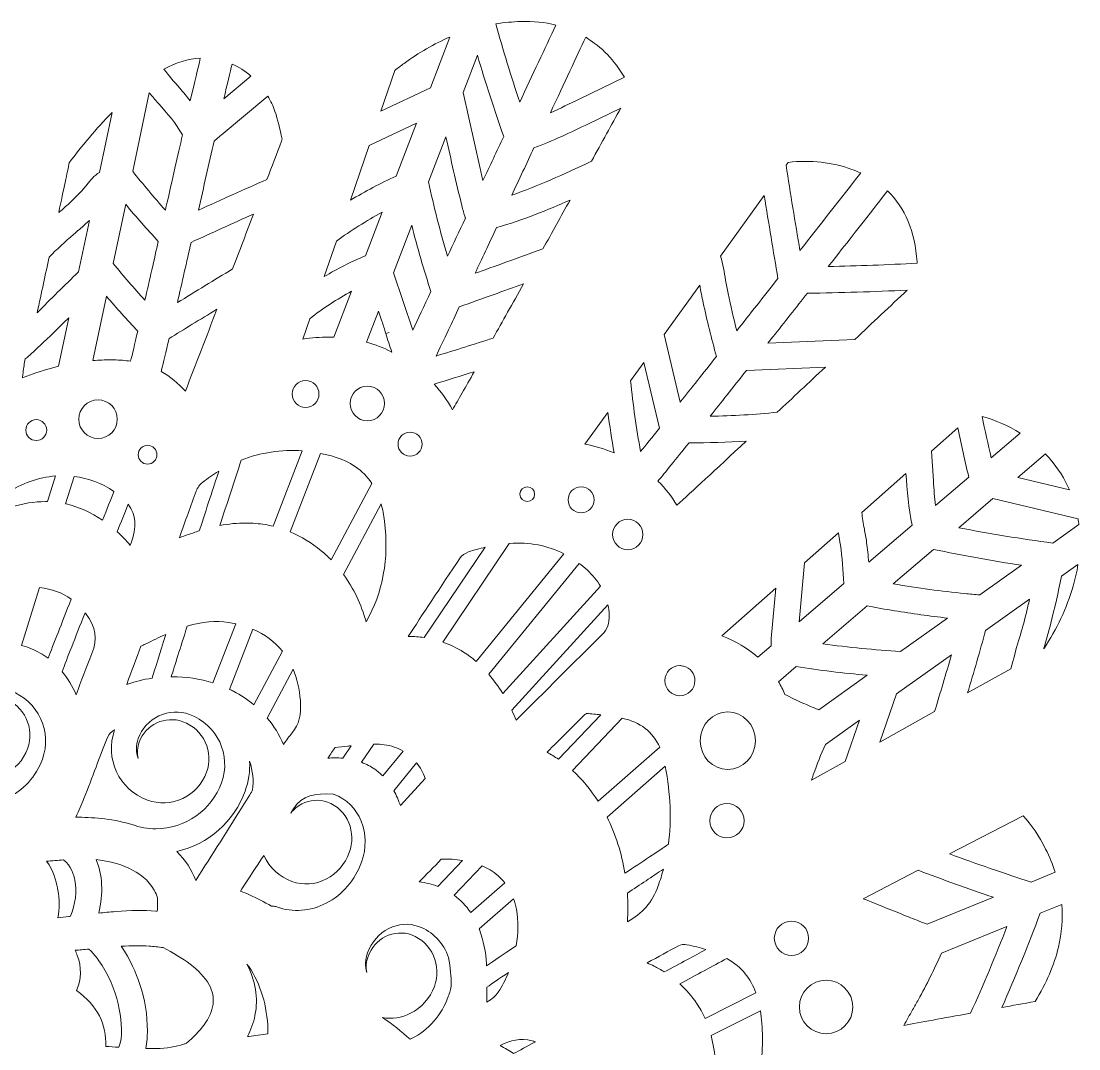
# Model space of a CAD drawing. Header units: millimetres. Extents: x -1647 to 2455, y -685 to 37.
# Drawn here: x 778.2 to 1073.7, y -299.8 to -12.7 of the extents above; entities that cross this region are included whole.
import ezdxf

# ---------------------------------------------------------------- set-up
doc = ezdxf.new("R2010")
doc.units = ezdxf.units.MM
doc.header["$MEASUREMENT"] = 0
doc.layers.add('Layer 6', color=7, linetype='Continuous')

msp = doc.modelspace()

# ---------------------------------------------------------------- linework, layer by layer
at = {"layer": 'Layer 6', "lineweight": 0}
for points, knots in [([(917.83, -12.82), (921.23, -12.72), (924.51, -13.06), (927.6, -13.82), (924.55, -20.33), (921.11, -27.69), (917.51, -35.37), (915.07, -28.14), (912.83, -20.79), (910.82, -13.47), (913.15, -13.11), (915.5, -12.89), (917.83, -12.82)], [0, 0, 0, 0, 1, 1, 1, 2, 2, 2, 3, 3, 3, 4, 4, 4, 4]), ([(882.59, -26.48), (883.44, -25.82), (884.3, -25.17), (885.16, -24.54), (889.27, -21.51), (893.58, -19.04), (898, -17.16), (898, -17.16), (892.53, -31.31), (892.53, -31.31), (892.52, -31.31), (892.52, -31.31), (892.52, -31.31), (892.52, -31.31), (878.71, -37.82), (878.71, -37.82), (878.71, -37.82), (882.59, -26.48), (882.59, -26.48)], [0, 0, 0, 0, 1, 1, 1, 2, 2, 2, 3, 3, 3, 4, 4, 4, 5, 5, 5, 6, 6, 6, 6]), ([(946.74, -28.4), (946.74, -28.4), (934.15, -34.49), (934.15, -34.49), (931.51, -35.77), (928.8, -37.08), (926.07, -38.3), (929.94, -30.06), (933.39, -22.68), (935.94, -17.23), (940.35, -19.86), (944.05, -23.7), (946.74, -28.4)], [0, 0, 0, 0, 1, 1, 1, 2, 2, 2, 3, 3, 3, 4, 4, 4, 4]), ([(828.24, -23.07), (827.57, -25.84), (826.66, -29.7), (825.44, -34.98), (824.47, -33.78), (823.46, -32.61), (822.48, -31.48), (820.99, -29.74), (819.45, -27.96), (818.07, -26.11), (821.44, -24.26), (824.79, -23.26), (828.24, -23.07)], [0, 0, 0, 0, 1, 1, 1, 2, 2, 2, 3, 3, 3, 4, 4, 4, 4]), ([(905.68, -22.26), (907.91, -29.9), (910.38, -37.51), (913.03, -44.92), (911.1, -49.03), (909.16, -53.18), (907.23, -57.28), (906.98, -56.14), (906.72, -55.01), (906.46, -53.87), (906.46, -53.87), (901.66, -32.64), (901.66, -32.64), (901.66, -32.64), (905.68, -22.26), (905.68, -22.26)], [0, 0, 0, 0, 1, 1, 1, 2, 2, 2, 3, 3, 3, 4, 4, 4, 5, 5, 5, 5]), ([(837.1, -24.7), (838.98, -25.53), (840.78, -26.67), (842.39, -28.05), (842.39, -28.05), (834.82, -34.39), (834.82, -34.39), (835.77, -30.26), (836.53, -27.07), (837.1, -24.7)], [0, 0, 0, 0, 1, 1, 1, 2, 2, 2, 3, 3, 3, 3]), ([(813.97, -32.7), (814.82, -33.73), (815.69, -34.72), (816.54, -35.69), (818.97, -38.46), (821.48, -41.33), (823.26, -44.49), (821.96, -50.19), (820.43, -56.91), (818.65, -64.79), (818.65, -64.79), (818.48, -65.52), (818.48, -65.52), (815.35, -62.01), (812.28, -58.36), (809.34, -54.67), (809.34, -54.67), (813.97, -32.7), (813.97, -32.7)], [0, 0, 0, 0, 1, 1, 1, 2, 2, 2, 3, 3, 3, 4, 4, 4, 5, 5, 5, 6, 6, 6, 6]), ([(832.09, -46.25), (832.54, -45.84), (833.03, -45.44), (833.51, -45.04), (833.51, -45.04), (833.59, -44.98), (833.59, -44.98), (833.75, -44.84), (833.91, -44.71), (834.07, -44.58), (834.07, -44.58), (847.12, -33.67), (847.12, -33.67), (847.93, -35.02), (848.59, -36.44), (849.1, -37.92), (849.91, -40.27), (850.46, -42.73), (851.08, -45.7), (851.08, -45.77), (851.05, -45.97), (850.94, -46.26), (849.58, -49.82), (848.21, -53.39), (846.83, -56.96), (840.47, -59.74), (834.05, -62.62), (827.71, -65.52), (829.16, -59.11), (830.68, -52.45), (832.09, -46.25)], [0, 0, 0, 0, 1, 1, 1, 2, 2, 2, 3, 3, 3, 4, 4, 4, 5, 5, 5, 6, 6, 6, 7, 7, 7, 8, 8, 8, 9, 9, 9, 10, 10, 10, 10]), ([(791.62, -52.28), (795.11, -47.52), (799.13, -42.8), (803.61, -38.22), (803.61, -38.22), (800.08, -54.97), (800.08, -54.97), (798.54, -55.86), (797.47, -57.21), (796.52, -58.42), (796.23, -58.79), (795.95, -59.14), (795.68, -59.46), (793.79, -61.65), (791.62, -63.63), (789.94, -65.11), (789.51, -65.48), (789.09, -65.85), (788.66, -66.21), (790.08, -59.59), (791.08, -54.91), (791.62, -52.28)], [0, 0, 0, 0, 1, 1, 1, 2, 2, 2, 3, 3, 3, 4, 4, 4, 5, 5, 5, 6, 6, 6, 7, 7, 7, 7]), ([(937.55, -51.86), (929.73, -55.53), (922.59, -58.79), (915.28, -61.32), (917.36, -56.88), (919.45, -52.43), (921.48, -48.1), (926.75, -46.21), (931.82, -43.76), (936.72, -41.39), (936.72, -41.39), (945.72, -37.04), (945.72, -37.04), (943.18, -41.65), (940.42, -46.65), (937.55, -51.86)], [0, 0, 0, 0, 1, 1, 1, 2, 2, 2, 3, 3, 3, 4, 4, 4, 5, 5, 5, 5]), ([(875.4, -47.48), (875.4, -47.48), (888.69, -41.22), (888.69, -41.22), (888.69, -41.22), (882.98, -55.98), (882.98, -55.98), (878.58, -57.98), (874.29, -60.26), (870.17, -62.76), (870.17, -62.76), (875.4, -47.48), (875.4, -47.48)], [0, 0, 0, 0, 1, 1, 1, 2, 2, 2, 3, 3, 3, 4, 4, 4, 4]), ([(902.25, -67.52), (902.27, -67.6), (902.29, -67.68), (902.32, -67.75), (900.6, -71.42), (898.92, -74.98), (897.32, -78.4), (895.28, -71.54), (893.5, -64.56), (892, -57.62), (892, -57.62), (896.88, -44.99), (896.88, -44.99), (898.27, -51.32), (899.71, -57.83), (901.31, -64.2), (901.63, -65.49), (901.93, -66.55), (902.25, -67.52)], [0, 0, 0, 0, 1, 1, 1, 2, 2, 2, 3, 3, 3, 4, 4, 4, 5, 5, 5, 6, 6, 6, 6]), ([(992.52, -52.16), (998.76, -51.48), (1004.91, -52.16), (1010.33, -54.13), (1011.17, -54.43), (1011.99, -54.77), (1012.78, -55.13), (1007.14, -62.33), (1001.44, -69.61), (995.79, -76.8), (994.46, -68.85), (993.16, -60.85), (991.92, -52.99), (991.92, -52.99), (992.52, -52.16), (992.52, -52.16)], [0, 0, 0, 0, 1, 1, 1, 2, 2, 2, 3, 3, 3, 4, 4, 4, 5, 5, 5, 5]), ([(989.66, -84.6), (985.61, -89.75), (981.75, -94.65), (978.16, -99.2), (977.24, -95.67), (976.42, -92.19), (975.72, -88.83), (975.47, -87.6), (975.24, -86.31), (975.03, -85.04), (974.65, -82.84), (974.26, -80.56), (973.64, -78.34), (973.64, -78.34), (985.83, -61.43), (985.83, -61.43), (987.08, -69.21), (988.37, -76.99), (989.66, -84.6)], [0, 0, 0, 0, 1, 1, 1, 2, 2, 2, 3, 3, 3, 4, 4, 4, 5, 5, 5, 6, 6, 6, 6]), ([(1020.29, -60.13), (1025.17, -64.83), (1027.94, -71.51), (1028.54, -80), (1028.54, -80.11), (1028.55, -80.23), (1028.56, -80.34), (1020.3, -80.78), (1011.96, -81.1), (1003.72, -81.27), (1010.93, -72.08), (1016.94, -64.42), (1020.29, -60.13)], [0, 0, 0, 0, 1, 1, 1, 2, 2, 2, 3, 3, 3, 4, 4, 4, 4]), ([(807.39, -63.89), (810.33, -67.41), (813.39, -70.88), (816.5, -74.24), (815.4, -79.11), (814.03, -85.15), (812.76, -90.68), (809.72, -87.34), (806.75, -83.9), (803.91, -80.43), (803.91, -80.43), (807.39, -63.89), (807.39, -63.89)], [0, 0, 0, 0, 1, 1, 1, 2, 2, 2, 3, 3, 3, 4, 4, 4, 4]), ([(931.55, -62.7), (929.04, -67.22), (926.5, -71.81), (923.98, -76.33), (917.05, -78.84), (910.18, -81.3), (905.03, -83.15), (906.88, -79.21), (908.89, -74.94), (911.05, -70.34), (918.42, -68.29), (925.42, -65.43), (931.55, -62.7)], [0, 0, 0, 0, 1, 1, 1, 2, 2, 2, 3, 3, 3, 4, 4, 4, 4]), ([(837.23, -81.95), (832.2, -85), (827.03, -88.16), (821.84, -91.35), (823.09, -85.86), (824.46, -79.86), (825.67, -74.53), (831.45, -71.86), (837.31, -69.2), (843.12, -66.62), (841.16, -71.73), (839.19, -76.84), (837.23, -81.95)], [0, 0, 0, 0, 1, 1, 1, 2, 2, 2, 3, 3, 3, 4, 4, 4, 4]), ([(874.36, -78.26), (870.38, -79.91), (866.52, -81.87), (862.86, -84.09), (862.86, -84.09), (866.25, -74.18), (866.25, -74.18), (870.35, -71.21), (874.64, -68.51), (879.06, -66.12), (879.06, -66.12), (874.36, -78.26), (874.36, -78.26)], [0, 0, 0, 0, 1, 1, 1, 2, 2, 2, 3, 3, 3, 4, 4, 4, 4]), ([(785.99, -78.64), (788.11, -76.41), (790.51, -74.33), (792.83, -72.31), (793.38, -71.83), (793.92, -71.36), (794.47, -70.88), (795.47, -70), (796.39, -69.18), (797.25, -68.38), (797.25, -68.38), (794.21, -82.76), (794.21, -82.76), (790.31, -86.51), (786.42, -90.36), (782.63, -94.24), (783.87, -88.49), (784.99, -83.29), (785.99, -78.64)], [0, 0, 0, 0, 1, 1, 1, 2, 2, 2, 3, 3, 3, 4, 4, 4, 5, 5, 5, 6, 6, 6, 6]), ([(887.59, -99.04), (887.59, -99.04), (882.18, -83), (882.18, -83), (882.18, -83), (887.31, -69.73), (887.31, -69.73), (888.9, -75.97), (890.7, -82.19), (892.68, -88.25), (890.73, -92.38), (889.03, -95.99), (887.59, -99.04)], [0, 0, 0, 0, 1, 1, 1, 2, 2, 2, 3, 3, 3, 4, 4, 4, 4]), ([(858.83, -95.84), (862.5, -92.93), (866.42, -90.36), (870.52, -88.18), (870.52, -88.18), (865.56, -101.01), (865.56, -101.01), (865.07, -100.99), (864.59, -100.98), (864.11, -100.98), (861.8, -100.98), (859.38, -101.16), (856.88, -101.52), (856.88, -101.52), (858.83, -95.84), (858.83, -95.84)], [0, 0, 0, 0, 1, 1, 1, 2, 2, 2, 3, 3, 3, 4, 4, 4, 5, 5, 5, 5]), ([(918.55, -86.11), (915.47, -91.63), (912.63, -96.71), (910.07, -101.26), (904.86, -102.93), (899.5, -104.62), (894.11, -106.28), (895.1, -104.2), (896.27, -101.74), (897.6, -98.91), (898.52, -96.96), (899.53, -94.83), (900.6, -92.54), (907.34, -90.13), (913.12, -88.06), (918.55, -86.11)], [0, 0, 0, 0, 1, 1, 1, 2, 2, 2, 3, 3, 3, 4, 4, 4, 5, 5, 5, 5]), ([(962.37, -119.12), (962.37, -119.12), (957.83, -100.26), (957.83, -100.26), (957.83, -100.26), (967.78, -86.46), (967.78, -86.46), (968.1, -88.14), (968.43, -89.79), (968.78, -91.4), (969.81, -96.3), (971.06, -101.34), (972.48, -106.38), (968.74, -111.11), (965.34, -115.38), (962.37, -119.12)], [0, 0, 0, 0, 1, 1, 1, 2, 2, 2, 3, 3, 3, 4, 4, 4, 5, 5, 5, 5]), ([(988.23, -100.95), (991.49, -96.82), (994.74, -92.69), (997.87, -88.71), (1007.12, -88.6), (1016.49, -88.31), (1025.78, -87.85), (1020.98, -92.37), (1016.05, -97.01), (1011.12, -101.64), (1011.12, -101.64), (986.87, -102.68), (986.87, -102.68), (986.87, -102.68), (988.23, -100.95), (988.23, -100.95), (988.23, -100.95), (988.23, -100.95), (988.23, -100.95)], [0, 0, 0, 0, 1, 1, 1, 2, 2, 2, 3, 3, 3, 4, 4, 4, 5, 5, 5, 6, 6, 6, 6]), ([(808.76, -107.74), (807.26, -107.5), (805.7, -107.37), (804.1, -107.35), (803.84, -107.34), (803.57, -107.34), (803.31, -107.34), (801.62, -107.34), (799.9, -107.42), (798.18, -107.56), (798.18, -107.56), (801.98, -89.55), (801.98, -89.55), (804.81, -92.86), (807.76, -96.13), (810.76, -99.32), (809.91, -102.95), (809.26, -105.72), (808.76, -107.74)], [0, 0, 0, 0, 1, 1, 1, 2, 2, 2, 3, 3, 3, 4, 4, 4, 5, 5, 5, 6, 6, 6, 6]), ([(832.89, -93.2), (829.93, -100.89), (826.98, -108.54), (824.07, -116.1), (822.07, -113.84), (819.81, -112), (817.31, -110.62), (817.35, -110.48), (817.38, -110.33), (817.42, -110.18), (817.94, -108.09), (818.63, -105.21), (819.52, -101.4), (823.73, -98.8), (828.13, -96.1), (832.89, -93.2)], [0, 0, 0, 0, 1, 1, 1, 2, 2, 2, 3, 3, 3, 4, 4, 4, 5, 5, 5, 5]), ([(881.8, -105.19), (881.74, -105.16), (881.68, -105.13), (881.62, -105.1), (879.42, -103.96), (877.09, -103.04), (874.68, -102.37), (874.68, -102.37), (878.03, -93.72), (878.03, -93.72), (878.03, -93.72), (878.98, -96.51), (878.98, -96.51), (879.35, -97.63), (879.72, -98.8), (880.07, -99.94), (880.07, -99.94), (880.07, -99.96), (880.07, -99.96), (880.07, -99.96), (880.99, -99.67), (880.99, -99.67), (880.99, -99.67), (880.07, -99.96), (880.07, -99.96), (880.61, -101.68), (881.16, -103.45), (881.8, -105.19)], [0, 0, 0, 0, 1, 1, 1, 2, 2, 2, 3, 3, 3, 4, 4, 4, 5, 5, 5, 6, 6, 6, 7, 7, 7, 8, 8, 8, 9, 9, 9, 9]), ([(778.71, -110.94), (778.9, -109.53), (779.08, -108.19), (779.28, -107.09), (780.57, -106.09), (783.42, -103.47), (791.5, -95.63), (791.5, -95.63), (788.65, -109.14), (788.65, -109.14), (785.99, -109.78), (783.26, -110.61), (780.53, -111.6), (779.86, -111.84), (779.19, -112.1), (778.51, -112.39), (778.58, -111.91), (778.65, -111.42), (778.71, -110.94)], [0, 0, 0, 0, 1, 1, 1, 2, 2, 2, 3, 3, 3, 4, 4, 4, 5, 5, 5, 6, 6, 6, 6]), ([(951.25, -132.97), (950.1, -126.5), (949.16, -119.88), (948.46, -113.24), (948.46, -113.24), (952.17, -108.11), (952.17, -108.11), (952.17, -108.11), (956.57, -126.38), (956.57, -126.38), (954.51, -128.95), (952.73, -131.15), (951.25, -132.97)], [0, 0, 0, 0, 1, 1, 1, 2, 2, 2, 3, 3, 3, 4, 4, 4, 4]), ([(1002.91, -109.35), (998.19, -113.78), (993.68, -118.01), (989.45, -121.96), (983.28, -122.6), (976.98, -122.99), (970.7, -123.11), (973.68, -119.36), (977.09, -115.05), (980.86, -110.29), (980.86, -110.29), (1002.91, -109.35), (1002.91, -109.35)], [0, 0, 0, 0, 1, 1, 1, 2, 2, 2, 3, 3, 3, 4, 4, 4, 4]), ([(904.78, -110.65), (902.35, -114.96), (900.32, -118.51), (898.72, -121.27), (897.28, -118.69), (895.56, -116.3), (893.59, -114.13), (897.32, -112.99), (901.07, -111.82), (904.78, -110.65)], [0, 0, 0, 0, 1, 1, 1, 2, 2, 2, 3, 3, 3, 3]), ([(857.66, -120.62), (855.59, -120.62), (853.91, -118.94), (853.91, -116.87), (853.91, -114.8), (855.59, -113.12), (857.66, -113.12), (859.72, -113.12), (861.4, -114.8), (861.4, -116.87), (861.4, -118.94), (859.72, -120.62), (857.66, -120.62)], [0, 0, 0, 0, 1, 1, 1, 2, 2, 2, 3, 3, 3, 4, 4, 4, 4]), ([(874.92, -114.69), (877.58, -114.69), (879.74, -116.85), (879.74, -119.51), (879.74, -122.17), (877.58, -124.33), (874.92, -124.33), (872.26, -124.33), (870.1, -122.17), (870.1, -119.51), (870.1, -116.85), (872.26, -114.69), (874.92, -114.69)], [0, 0, 0, 0, 1, 1, 1, 2, 2, 2, 3, 3, 3, 4, 4, 4, 4]), ([(799.67, -118.52), (802.64, -118.52), (805.05, -120.94), (805.05, -123.91), (805.05, -126.88), (802.64, -129.29), (799.67, -129.29), (796.7, -129.29), (794.29, -126.88), (794.29, -123.91), (794.29, -120.94), (796.7, -118.52), (799.67, -118.52)], [0, 0, 0, 0, 1, 1, 1, 2, 2, 2, 3, 3, 3, 4, 4, 4, 4]), ([(785.31, -126.95), (785.31, -128.55), (784.01, -129.86), (782.4, -129.86), (780.79, -129.86), (779.48, -128.55), (779.48, -126.95), (779.48, -125.34), (780.79, -124.03), (782.4, -124.03), (784.01, -124.03), (785.31, -125.34), (785.31, -126.95)], [0, 0, 0, 0, 1, 1, 1, 2, 2, 2, 3, 3, 3, 4, 4, 4, 4]), ([(935.73, -130.91), (935.73, -130.91), (942.12, -122.04), (942.12, -122.04), (942.63, -125.8), (943.22, -129.58), (943.87, -133.33), (941.23, -132.23), (938.5, -131.42), (935.73, -130.91)], [0, 0, 0, 0, 1, 1, 1, 2, 2, 2, 3, 3, 3, 3]), ([(1057.33, -127.81), (1057.33, -127.81), (1049.25, -134.7), (1049.25, -134.7), (1048.37, -130.88), (1047.51, -127.02), (1046.7, -123.17), (1050.44, -124.16), (1054.06, -125.74), (1057.33, -127.81)], [0, 0, 0, 0, 1, 1, 1, 2, 2, 2, 3, 3, 3, 3]), ([(1039.88, -126.33), (1040.87, -130.97), (1041.9, -135.58), (1042.96, -140.06), (1042.96, -140.06), (1033.68, -147.98), (1033.68, -147.98), (1033.39, -145.77), (1033.24, -143.52), (1033.09, -141.16), (1033.09, -141.16), (1032.55, -132.8), (1032.55, -132.8), (1032.55, -132.8), (1039.88, -126.33), (1039.88, -126.33)], [0, 0, 0, 0, 1, 1, 1, 2, 2, 2, 3, 3, 3, 4, 4, 4, 5, 5, 5, 5]), ([(883.49, -130.88), (883.49, -129.03), (885, -127.52), (886.85, -127.52), (888.7, -127.52), (890.21, -129.03), (890.21, -130.88), (890.21, -132.73), (888.7, -134.24), (886.85, -134.24), (885, -134.24), (883.49, -132.73), (883.49, -130.88)], [0, 0, 0, 0, 1, 1, 1, 2, 2, 2, 3, 3, 3, 4, 4, 4, 4]), ([(810.89, -133.83), (810.89, -132.38), (812.06, -131.21), (813.51, -131.21), (814.95, -131.21), (816.13, -132.38), (816.13, -133.83), (816.13, -135.27), (814.95, -136.45), (813.51, -136.45), (812.06, -136.45), (810.89, -135.27), (810.89, -133.83)], [0, 0, 0, 0, 1, 1, 1, 2, 2, 2, 3, 3, 3, 4, 4, 4, 4]), ([(856.73, -132.77), (856.73, -132.77), (848.62, -153.83), (848.62, -153.83), (847.88, -153.65), (847.13, -153.49), (846.39, -153.37), (844.61, -153.07), (842.78, -152.92), (840.93, -152.92), (838.58, -152.92), (836.2, -153.15), (833.69, -153.63), (835.75, -147.34), (837.79, -141.09), (839.67, -135.36), (845.13, -133.2), (850.86, -132.33), (856.73, -132.77)], [0, 0, 0, 0, 1, 1, 1, 2, 2, 2, 3, 3, 3, 4, 4, 4, 5, 5, 5, 6, 6, 6, 6]), ([(964.8, -130.5), (970.14, -130.54), (975.5, -130.38), (980.78, -130.06), (972.18, -138.07), (965.55, -144.2), (961.43, -147.95), (960.02, -145.52), (958.24, -143.27), (956.11, -141.23), (958.15, -138.76), (961.07, -135.16), (964.8, -130.5)], [0, 0, 0, 0, 1, 1, 1, 2, 2, 2, 3, 3, 3, 4, 4, 4, 4]), ([(876.13, -141.83), (876.13, -141.83), (864.78, -163.18), (864.78, -163.18), (863.89, -162.27), (862.97, -161.42), (862.02, -160.65), (859.36, -158.45), (856.45, -156.69), (853.38, -155.4), (853.38, -155.4), (861.82, -133.48), (861.82, -133.48), (863, -133.71), (864.18, -133.99), (865.34, -134.31), (870.06, -135.64), (873.69, -138.16), (876.13, -141.83)], [0, 0, 0, 0, 1, 1, 1, 2, 2, 2, 3, 3, 3, 4, 4, 4, 5, 5, 5, 6, 6, 6, 6]), ([(1064.4, -133.6), (1064.86, -134.09), (1065.31, -134.59), (1065.74, -135.09), (1067.97, -137.71), (1069.77, -140.57), (1071.11, -143.63), (1071.11, -143.63), (1056.67, -140.2), (1056.67, -140.2), (1056.67, -140.2), (1064.4, -133.6), (1064.4, -133.6)], [0, 0, 0, 0, 1, 1, 1, 2, 2, 2, 3, 3, 3, 4, 4, 4, 4]), ([(822.38, -157.02), (824.1, -152.21), (825.62, -148.03), (827.08, -144.02), (827.43, -143.09), (828.13, -142.08), (828.81, -141.57), (830.3, -140.44), (831.83, -139.4), (833.39, -138.47), (831.94, -142.9), (830.02, -148.76), (827.96, -155.1), (827.71, -155.18), (827.47, -155.25), (827.22, -155.33), (825.79, -155.81), (824.11, -156.36), (822.38, -157.02)], [0, 0, 0, 0, 1, 1, 1, 2, 2, 2, 3, 3, 3, 4, 4, 4, 5, 5, 5, 6, 6, 6, 6]), ([(764.73, -152.73), (767.7, -149.86), (770.77, -146.91), (774.06, -144.68), (778.26, -141.82), (782.98, -140.14), (787.8, -139.77), (787.8, -139.77), (785.56, -146.94), (785.56, -146.94), (785.35, -146.93), (785.14, -146.93), (784.94, -146.93), (778.79, -146.93), (772.32, -148.93), (764.7, -153.21), (764.7, -153.21), (764.73, -152.73), (764.73, -152.73)], [0, 0, 0, 0, 1, 1, 1, 2, 2, 2, 3, 3, 3, 4, 4, 4, 5, 5, 5, 6, 6, 6, 6]), ([(804.1, -144.12), (803.21, -146.35), (802.12, -149.08), (800.92, -152.1), (797.76, -149.96), (794.36, -148.45), (790.8, -147.6), (790.74, -147.59), (790.67, -147.57), (790.61, -147.56), (790.61, -147.56), (793, -139.89), (793, -139.89), (796.99, -140.39), (800.8, -141.84), (804.1, -144.12)], [0, 0, 0, 0, 1, 1, 1, 2, 2, 2, 3, 3, 3, 4, 4, 4, 5, 5, 5, 5]), ([(1014.42, -158.32), (1014.25, -157.04), (1014.02, -155.72), (1013.8, -154.54), (1013.53, -153.03), (1013.25, -151.46), (1013.09, -149.94), (1013.09, -149.94), (1025.43, -139.06), (1025.43, -139.06), (1025.69, -143.8), (1026.1, -148.72), (1027.2, -153.51), (1027.2, -153.51), (1015.03, -163.89), (1015.03, -163.89), (1014.87, -161.98), (1014.67, -160.12), (1014.42, -158.32)], [0, 0, 0, 0, 1, 1, 1, 2, 2, 2, 3, 3, 3, 4, 4, 4, 5, 5, 5, 6, 6, 6, 6]), ([(919.6, -142.79), (920.74, -142.79), (921.67, -143.71), (921.67, -144.85), (921.67, -145.99), (920.74, -146.91), (919.6, -146.91), (918.47, -146.91), (917.54, -145.99), (917.54, -144.85), (917.54, -143.71), (918.47, -142.79), (919.6, -142.79)], [0, 0, 0, 0, 1, 1, 1, 2, 2, 2, 3, 3, 3, 4, 4, 4, 4]), ([(938.29, -146.43), (938.29, -148.43), (936.65, -150.07), (934.65, -150.07), (932.64, -150.07), (931.01, -148.43), (931.01, -146.43), (931.01, -144.42), (932.64, -142.79), (934.65, -142.79), (936.65, -142.79), (938.29, -144.42), (938.29, -146.43)], [0, 0, 0, 0, 1, 1, 1, 2, 2, 2, 3, 3, 3, 4, 4, 4, 4]), ([(805.02, -155.34), (806.05, -152.74), (807.07, -150.17), (808.06, -147.69), (810.36, -150.65), (810.56, -153.97), (808.82, -158.74), (808.77, -158.88), (808.72, -159.02), (808.67, -159.15), (807.51, -157.78), (806.29, -156.5), (805.02, -155.34)], [0, 0, 0, 0, 1, 1, 1, 2, 2, 2, 3, 3, 3, 4, 4, 4, 4]), ([(868.26, -167.29), (868.26, -167.29), (878.75, -147.56), (878.75, -147.56), (879.19, -149.07), (879.52, -150.69), (879.73, -152.4), (881, -162.87), (879.26, -172.33), (874.54, -180.53), (873.23, -175.69), (871.08, -171.16), (868.26, -167.29)], [0, 0, 0, 0, 1, 1, 1, 2, 2, 2, 3, 3, 3, 4, 4, 4, 4]), ([(1049.74, -146.1), (1049.74, -146.1), (1073.51, -151.76), (1073.51, -151.76), (1073.6, -152.28), (1073.67, -152.8), (1073.74, -153.31), (1073.74, -153.31), (1066.44, -158.51), (1066.44, -158.51), (1057.66, -157.36), (1048.86, -155.92), (1040.22, -154.23), (1040.22, -154.23), (1049.74, -146.1), (1049.74, -146.1)], [0, 0, 0, 0, 1, 1, 1, 2, 2, 2, 3, 3, 3, 4, 4, 4, 5, 5, 5, 5]), ([(951.93, -156.12), (951.93, -158.46), (950.03, -160.36), (947.69, -160.36), (945.35, -160.36), (943.45, -158.46), (943.45, -156.12), (943.45, -153.78), (945.35, -151.88), (947.69, -151.88), (950.03, -151.88), (951.93, -153.78), (951.93, -156.12)], [0, 0, 0, 0, 1, 1, 1, 2, 2, 2, 3, 3, 3, 4, 4, 4, 4]), ([(997.05, -164.07), (997.05, -164.07), (1006.56, -155.69), (1006.56, -155.69), (1006.76, -156.81), (1006.96, -157.95), (1007.11, -159.07), (1007.58, -162.53), (1007.89, -166.15), (1008.04, -169.85), (1008.04, -169.85), (995.58, -180.48), (995.58, -180.48), (995.58, -180.48), (997.05, -164.07), (997.05, -164.07)], [0, 0, 0, 0, 1, 1, 1, 2, 2, 2, 3, 3, 3, 4, 4, 4, 5, 5, 5, 5]), ([(929.82, -161.52), (929.82, -161.52), (905.32, -191.59), (905.32, -191.59), (904.18, -190.6), (902.99, -189.71), (901.78, -188.95), (899.96, -187.81), (898.01, -186.88), (895.97, -186.18), (895.97, -186.18), (914.58, -158.62), (914.58, -158.62), (920.24, -158.22), (925.24, -159.17), (929.82, -161.52)], [0, 0, 0, 0, 1, 1, 1, 2, 2, 2, 3, 3, 3, 4, 4, 4, 5, 5, 5, 5]), ([(900.81, -162.68), (901.24, -162.03), (902.28, -161.29), (903.17, -161), (904.75, -160.48), (906.31, -160.04), (907.84, -159.68), (907.84, -159.68), (890.78, -184.92), (890.78, -184.92), (889.36, -184.71), (887.92, -184.6), (886.49, -184.6), (886.44, -184.6), (886.38, -184.6), (886.33, -184.6), (890.12, -178.83), (895.39, -170.81), (900.81, -162.68)], [0, 0, 0, 0, 1, 1, 1, 2, 2, 2, 3, 3, 3, 4, 4, 4, 5, 5, 5, 6, 6, 6, 6]), ([(1033.13, -160.28), (1041.27, -162), (1049.53, -163.48), (1057.73, -164.71), (1057.73, -164.71), (1046.06, -173.02), (1046.06, -173.02), (1044.68, -172.9), (1043.27, -172.76), (1041.86, -172.62), (1038.61, -172.29), (1035.33, -171.9), (1032.1, -171.47), (1028.73, -171.01), (1025.29, -170.49), (1021.85, -169.9), (1021.85, -169.9), (1033.13, -160.28), (1033.13, -160.28)], [0, 0, 0, 0, 1, 1, 1, 2, 2, 2, 3, 3, 3, 4, 4, 4, 5, 5, 5, 6, 6, 6, 6]), ([(934.09, -164.2), (934.85, -164.77), (935.59, -165.39), (936.3, -166.03), (937.85, -167.44), (939.13, -168.96), (940.11, -170.56), (940.11, -170.56), (912.74, -200.56), (912.74, -200.56), (911.53, -198.59), (910.23, -196.78), (908.85, -195.17), (908.85, -195.17), (934.09, -164.2), (934.09, -164.2)], [0, 0, 0, 0, 1, 1, 1, 2, 2, 2, 3, 3, 3, 4, 4, 4, 5, 5, 5, 5]), ([(1072.11, -170.6), (1070.3, -176.78), (1067.61, -182.49), (1063.91, -188.03), (1063.95, -187.88), (1064, -187.72), (1064.04, -187.57), (1064.68, -185.38), (1065.34, -183.11), (1065.91, -180.86), (1066.97, -176.7), (1067.97, -172.32), (1068.9, -167.8), (1068.9, -167.8), (1073.49, -164.54), (1073.49, -164.54), (1073.17, -166.55), (1072.71, -168.58), (1072.11, -170.6)], [0, 0, 0, 0, 1, 1, 1, 2, 2, 2, 3, 3, 3, 4, 4, 4, 5, 5, 5, 6, 6, 6, 6]), ([(792.17, -174.19), (789.42, -181.15), (787.25, -186.7), (785.69, -190.71), (784.25, -189.62), (782.7, -188.73), (781.07, -188.05), (780.18, -187.67), (779.24, -187.35), (778.28, -187.1), (778.28, -187.1), (783.31, -170.97), (783.31, -170.97), (786.73, -171.29), (789.64, -172.35), (792.17, -174.19)], [0, 0, 0, 0, 1, 1, 1, 2, 2, 2, 3, 3, 3, 4, 4, 4, 5, 5, 5, 5]), ([(984.01, -190.35), (981.2, -187.92), (977.82, -185.94), (973.93, -184.44), (973.93, -184.44), (989.06, -171.11), (989.06, -171.11), (989.06, -171.11), (987.8, -185.18), (987.8, -185.18), (987.77, -185.52), (987.76, -185.87), (987.75, -186.25), (987.75, -186.55), (987.74, -186.89), (987.72, -187.19), (987.72, -187.19), (984.01, -190.35), (984.01, -190.35)], [0, 0, 0, 0, 1, 1, 1, 2, 2, 2, 3, 3, 3, 4, 4, 4, 5, 5, 5, 6, 6, 6, 6]), ([(1056.91, -185.8), (1056.17, -188.35), (1055.41, -190.98), (1054.77, -193.62), (1054.77, -193.62), (1042.66, -200.38), (1042.66, -200.38), (1044.4, -194.56), (1046.08, -188.7), (1047.68, -182.92), (1047.68, -182.92), (1059.98, -174.16), (1059.98, -174.16), (1059.57, -175.89), (1059.17, -177.56), (1058.75, -179.22), (1058.19, -181.4), (1057.55, -183.62), (1056.91, -185.8)], [0, 0, 0, 0, 1, 1, 1, 2, 2, 2, 3, 3, 3, 4, 4, 4, 5, 5, 5, 6, 6, 6, 6]), ([(942.16, -175.73), (942.36, -176.66), (942.47, -177.61), (942.51, -178.57), (942.59, -180.86), (941.95, -182.64), (940.56, -184.02), (932.53, -192.01), (924.51, -200.01), (916.48, -208), (916.12, -207.09), (915.72, -206.16), (915.26, -205.2), (915.26, -205.2), (942.16, -175.73), (942.16, -175.73)], [0, 0, 0, 0, 1, 1, 1, 2, 2, 2, 3, 3, 3, 4, 4, 4, 5, 5, 5, 5]), ([(1014.62, -176.07), (1019.73, -177.04), (1024.74, -177.87), (1029.55, -178.53), (1032.01, -178.88), (1034.51, -179.19), (1036.99, -179.48), (1036.99, -179.48), (1023.88, -188.81), (1023.88, -188.81), (1016.69, -188.37), (1009.4, -187.65), (1002.18, -186.68), (1002.18, -186.68), (1014.62, -176.07), (1014.62, -176.07)], [0, 0, 0, 0, 1, 1, 1, 2, 2, 2, 3, 3, 3, 4, 4, 4, 5, 5, 5, 5]), ([(789.6, -194.44), (791.04, -190.71), (793.21, -185.19), (796.05, -177.99), (796.08, -178.04), (796.12, -178.09), (796.16, -178.14), (799.11, -182.03), (799.64, -185.39), (797.95, -189.38), (796.34, -193.2), (794.94, -197.02), (793.58, -200.9), (792.52, -198.5), (791.18, -196.34), (789.6, -194.44)], [0, 0, 0, 0, 1, 1, 1, 2, 2, 2, 3, 3, 3, 4, 4, 4, 5, 5, 5, 5]), ([(824.6, -181.72), (828.79, -180.44), (832.5, -180.13), (836.24, -180.73), (836.87, -180.83), (837.5, -180.95), (838.13, -181.09), (838.13, -181.09), (831.78, -197.58), (831.78, -197.58), (828.12, -196.44), (824.28, -195.87), (820.33, -195.87), (820.26, -195.87), (820.19, -195.87), (820.12, -195.87), (821.11, -192.68), (822.61, -187.93), (824.6, -181.72)], [0, 0, 0, 0, 1, 1, 1, 2, 2, 2, 3, 3, 3, 4, 4, 4, 5, 5, 5, 6, 6, 6, 6]), ([(843.24, -203.71), (841.48, -202.25), (839.55, -200.97), (837.48, -199.9), (837.14, -199.73), (836.8, -199.56), (836.44, -199.39), (836.44, -199.39), (842.91, -182.6), (842.91, -182.6), (846.28, -184.03), (849.06, -186.09), (851.19, -188.74), (851.19, -188.74), (843.24, -203.71), (843.24, -203.71)], [0, 0, 0, 0, 1, 1, 1, 2, 2, 2, 3, 3, 3, 4, 4, 4, 5, 5, 5, 5]), ([(811.63, -187.34), (812.04, -187.14), (812.45, -186.94), (812.87, -186.74), (812.87, -186.74), (812.98, -186.68), (812.98, -186.68), (812.98, -186.68), (812.98, -186.68), (812.98, -186.68), (814.83, -185.78), (816.73, -184.85), (818.62, -184.01), (816.86, -189.53), (815.57, -193.64), (814.78, -196.26), (812.33, -196.61), (809.94, -197.19), (807.67, -197.99), (809.1, -194.12), (810.37, -190.72), (811.63, -187.34)], [0, 0, 0, 0, 1, 1, 1, 2, 2, 2, 3, 3, 3, 4, 4, 4, 5, 5, 5, 6, 6, 6, 7, 7, 7, 7]), ([(1018.09, -214.1), (1018.09, -214.1), (1022.82, -200.61), (1022.82, -200.61), (1022.82, -200.61), (1038.14, -189.71), (1038.14, -189.71), (1036.62, -195.01), (1035.04, -200.32), (1033.44, -205.53), (1033.44, -205.53), (1018.09, -214.1), (1018.09, -214.1)], [0, 0, 0, 0, 1, 1, 1, 2, 2, 2, 3, 3, 3, 4, 4, 4, 4]), ([(854.18, -193.78), (855.28, -196.37), (855.96, -199.3), (856.2, -202.51), (856.51, -206.48), (855.81, -209.18), (853.89, -211.53), (853.12, -212.48), (852.34, -213.51), (851.46, -214.76), (850.34, -212.09), (848.83, -209.62), (846.95, -207.39), (846.95, -207.39), (854.18, -193.78), (854.18, -193.78)], [0, 0, 0, 0, 1, 1, 1, 2, 2, 2, 3, 3, 3, 4, 4, 4, 5, 5, 5, 5]), ([(958.04, -196.95), (958.04, -194.63), (959.93, -192.73), (962.25, -192.73), (962.3, -192.73), (962.35, -192.74), (962.4, -192.74), (962.61, -192.8), (962.83, -192.84), (963.07, -192.86), (963.13, -192.86), (963.18, -192.86), (963.24, -192.86), (965.11, -193.31), (966.46, -195.01), (966.46, -196.95), (966.46, -199.27), (964.57, -201.16), (962.25, -201.16), (959.93, -201.16), (958.04, -199.27), (958.04, -196.95)], [0, 0, 0, 0, 1, 1, 1, 2, 2, 2, 3, 3, 3, 4, 4, 4, 5, 5, 5, 6, 6, 6, 7, 7, 7, 7]), ([(996.38, -203.11), (994.82, -202.41), (993.26, -201.65), (991.61, -200.8), (991.08, -199.56), (990.47, -198.37), (989.8, -197.24), (989.8, -197.24), (994.75, -193.02), (994.75, -193.02), (1001.25, -194.03), (1007.9, -194.84), (1014.56, -195.44), (1014.56, -195.44), (1001.04, -205.07), (1001.04, -205.07), (1000.55, -204.88), (1000.07, -204.69), (999.59, -204.49), (998.53, -204.06), (997.45, -203.59), (996.38, -203.11)], [0, 0, 0, 0, 1, 1, 1, 2, 2, 2, 3, 3, 3, 4, 4, 4, 5, 5, 5, 6, 6, 6, 7, 7, 7, 7]), ([(747.03, -212.13), (747.12, -211.72), (747.18, -211.47), (747.23, -211.3), (747.6, -210.98), (747.97, -210.66), (748.34, -210.34), (748.35, -210.33), (748.35, -210.33), (748.36, -210.32), (748.36, -210.32), (748.36, -210.32), (748.36, -210.32), (748.36, -210.32), (748.46, -210.24), (748.46, -210.24), (750.18, -208.74), (751.95, -207.21), (753.76, -205.75), (751.95, -213.21), (756.02, -221.02), (763.4, -223.7), (766.64, -224.87), (770.15, -224.72), (773.28, -223.25), (776.4, -221.79), (778.77, -219.2), (779.95, -215.96), (782.02, -210.24), (779.06, -203.9), (773.34, -201.82), (768.4, -200.03), (762.92, -202.59), (761.13, -207.53), (760.59, -209.02), (760.49, -210.59), (760.81, -212.1), (760.17, -210.29), (760.17, -208.34), (760.83, -206.52), (760.83, -206.52), (760.83, -206.52), (760.83, -206.52), (761.85, -203.7), (763.91, -201.45), (766.62, -200.18), (769.34, -198.92), (772.38, -198.78), (775.2, -199.8), (778.93, -201.15), (781.92, -203.89), (783.6, -207.5), (785.29, -211.1), (785.47, -215.15), (784.12, -218.88), (782.34, -223.77), (778.77, -227.68), (774.05, -229.89), (771.85, -230.92), (769.52, -231.52), (767.12, -231.69), (764.01, -228.85), (759.71, -226.91), (754.63, -226.07), (752.03, -225.64), (749.11, -225.42), (745.93, -225.42), (745.31, -225.42), (744.7, -225.43), (744.06, -225.44), (744.91, -221.61), (745.95, -216.88), (746.99, -212.31), (746.99, -212.31), (747.03, -212.13), (747.03, -212.13)], [0, 0, 0, 0, 1, 1, 1, 2, 2, 2, 3, 3, 3, 4, 4, 4, 5, 5, 5, 6, 6, 6, 7, 7, 7, 8, 8, 8, 9, 9, 9, 10, 10, 10, 11, 11, 11, 12, 12, 12, 13, 13, 13, 14, 14, 14, 15, 15, 15, 16, 16, 16, 17, 17, 17, 18, 18, 18, 19, 19, 19, 20, 20, 20, 21, 21, 21, 22, 22, 22, 23, 23, 23, 24, 24, 24, 25, 25, 25, 25]), ([(815.83, -238.32), (815.83, -238.32), (815.82, -238.32), (815.82, -238.32), (813.57, -238.32), (811.34, -237.93), (809.2, -237.15), (808.96, -237.07), (808.72, -237.01), (808.46, -236.98), (803.2, -235.42), (797.82, -235.11), (793.45, -235.1), (794.31, -233.17), (795.06, -231.44), (795.72, -229.85), (796.93, -226.95), (798.03, -223.97), (799.1, -221.09), (800.04, -218.58), (801.01, -215.97), (802.03, -213.46), (802.51, -212.28), (803.12, -211.48), (803.51, -211.2), (803.78, -211.01), (804.05, -210.83), (804.33, -210.65), (804.32, -210.67), (804.31, -210.7), (804.3, -210.72), (801.43, -218.64), (805.53, -227.42), (813.45, -230.29), (816.69, -231.47), (820.2, -231.31), (823.32, -229.85), (826.45, -228.39), (828.82, -225.79), (829.99, -222.55), (831, -219.78), (830.87, -216.78), (829.62, -214.11), (828.37, -211.44), (826.16, -209.42), (823.38, -208.41), (818.45, -206.62), (812.97, -209.18), (811.18, -214.12), (810.64, -215.61), (810.54, -217.19), (810.87, -218.71), (810.24, -216.96), (810.2, -214.99), (810.88, -213.11), (811.9, -210.3), (813.96, -208.05), (816.67, -206.78), (819.39, -205.51), (822.43, -205.37), (825.24, -206.39), (832.96, -209.19), (836.97, -217.75), (834.17, -225.47), (831.38, -233.16), (824.01, -238.32), (815.83, -238.32)], [0, 0, 0, 0, 1, 1, 1, 2, 2, 2, 3, 3, 3, 4, 4, 4, 5, 5, 5, 6, 6, 6, 7, 7, 7, 8, 8, 8, 9, 9, 9, 10, 10, 10, 11, 11, 11, 12, 12, 12, 13, 13, 13, 14, 14, 14, 15, 15, 15, 16, 16, 16, 17, 17, 17, 18, 18, 18, 19, 19, 19, 20, 20, 20, 21, 21, 21, 22, 22, 22, 22]), ([(928.34, -218.91), (927.27, -218.17), (926.19, -217.52), (925.13, -216.96), (928.86, -213.22), (932.27, -209.81), (935.54, -206.56), (935.75, -206.35), (936.05, -206.2), (936.2, -206.13), (937.53, -206.22), (938.85, -206.34), (940.14, -206.49), (940.14, -206.49), (928.34, -218.91), (928.34, -218.91)], [0, 0, 0, 0, 1, 1, 1, 2, 2, 2, 3, 3, 3, 4, 4, 4, 5, 5, 5, 5]), ([(975.64, -221.77), (971.39, -221.77), (967.93, -218.16), (967.93, -213.73), (967.93, -209.29), (971.39, -205.68), (975.64, -205.68), (979.9, -205.68), (983.36, -209.29), (983.36, -213.73), (983.36, -218.16), (979.9, -221.77), (975.64, -221.77)], [0, 0, 0, 0, 1, 1, 1, 2, 2, 2, 3, 3, 3, 4, 4, 4, 4]), ([(956.63, -215.53), (956.63, -215.53), (939.38, -230.61), (939.38, -230.61), (937.31, -227.36), (934.92, -224.49), (932.26, -222.05), (932.26, -222.05), (946.12, -207.45), (946.12, -207.45), (946.13, -207.45), (946.14, -207.46), (946.15, -207.46), (946.15, -207.46), (946.15, -207.46), (946.15, -207.46), (951.18, -208.52), (954.7, -211.23), (956.63, -215.53)], [0, 0, 0, 0, 1, 1, 1, 2, 2, 2, 3, 3, 3, 4, 4, 4, 5, 5, 5, 6, 6, 6, 6]), ([(999.54, -223.24), (1000.56, -220.4), (1001.61, -217.46), (1002.95, -214.76), (1002.95, -214.76), (1012.46, -207.99), (1012.46, -207.99), (1012.46, -207.99), (1008.42, -219.49), (1008.42, -219.49), (1008.42, -219.49), (999, -224.75), (999, -224.75), (999.18, -224.25), (999.36, -223.74), (999.54, -223.24)], [0, 0, 0, 0, 1, 1, 1, 2, 2, 2, 3, 3, 3, 4, 4, 4, 5, 5, 5, 5]), ([(869.42, -215.25), (869.72, -215.21), (870.04, -215.17), (870.36, -215.14), (870.36, -215.14), (868.02, -218.61), (868.02, -218.61), (867.33, -218.55), (866.62, -218.52), (865.92, -218.52), (865.26, -218.52), (864.58, -218.54), (863.89, -218.59), (864.63, -217.49), (865.28, -216.53), (865.91, -215.62), (867.09, -215.51), (868.26, -215.38), (869.42, -215.25)], [0, 0, 0, 0, 1, 1, 1, 2, 2, 2, 3, 3, 3, 4, 4, 4, 5, 5, 5, 6, 6, 6, 6]), ([(884.92, -216.63), (884.92, -216.63), (879.26, -223.58), (879.26, -223.58), (878.55, -222.88), (877.79, -222.24), (876.99, -221.69), (875.85, -220.9), (874.61, -220.26), (873.28, -219.76), (873.28, -219.76), (876.71, -214.68), (876.71, -214.68), (877.82, -214.67), (878.77, -214.73), (879.66, -214.85), (881.57, -215.1), (883.34, -215.7), (884.92, -216.63)], [0, 0, 0, 0, 1, 1, 1, 2, 2, 2, 3, 3, 3, 4, 4, 4, 5, 5, 5, 6, 6, 6, 6]), ([(840.75, -227.86), (841.73, -225.15), (842.16, -222.29), (842.03, -219.44), (842.92, -222.14), (843.22, -224.94), (842.82, -227.49), (842.76, -227.73), (842.3, -228.47), (842.07, -228.82), (842.07, -228.82), (840.64, -231.12), (840.64, -231.12), (840.64, -231.12), (840.63, -231.12), (840.63, -231.12), (840.63, -231.12), (840.58, -231.2), (840.58, -231.2), (836.15, -238.28), (831.57, -245.59), (826.95, -252.74), (826.95, -252.74), (826.95, -252.74), (826.95, -252.74), (825.86, -249.79), (824.09, -247.08), (821.68, -244.66), (830.45, -242.69), (837.65, -236.4), (840.75, -227.86)], [0, 0, 0, 0, 1, 1, 1, 2, 2, 2, 3, 3, 3, 4, 4, 4, 5, 5, 5, 6, 6, 6, 7, 7, 7, 8, 8, 8, 9, 9, 9, 10, 10, 10, 10]), ([(891.08, -224.28), (891.08, -224.28), (884.15, -231.87), (884.15, -231.87), (883.66, -230.37), (883.05, -228.97), (882.35, -227.71), (882.35, -227.71), (888.69, -219.93), (888.69, -219.93), (889.69, -221.19), (890.49, -222.65), (891.08, -224.28)], [0, 0, 0, 0, 1, 1, 1, 2, 2, 2, 3, 3, 3, 4, 4, 4, 4]), ([(941.89, -235.06), (941.89, -235.06), (958.14, -220.85), (958.14, -220.85), (959.66, -228.68), (959.96, -235.83), (959.04, -242.66), (956.13, -244.6), (951.84, -247.46), (946.91, -250.74), (945.98, -245.12), (944.29, -239.85), (941.89, -235.06)], [0, 0, 0, 0, 1, 1, 1, 2, 2, 2, 3, 3, 3, 4, 4, 4, 4]), ([(873.3, -247.64), (871.48, -252.67), (867.98, -256.74), (863.44, -259.09), (859, -261.4), (854.1, -261.78), (849.63, -260.16), (849.25, -260.02), (848.84, -259.94), (848.44, -259.94), (848.33, -259.94), (848.23, -259.95), (848.13, -259.96), (846.08, -258.76), (844.02, -257.7), (842.02, -256.81), (841.17, -256.43), (840.31, -256.07), (839.45, -255.74), (839.45, -255.74), (839.86, -255.11), (839.86, -255.11), (841.75, -252.23), (843.85, -249.01), (845.96, -245.76), (847.58, -249.2), (850.36, -251.78), (853.86, -253.05), (857, -254.19), (860.41, -253.94), (863.47, -252.35), (866.43, -250.82), (868.7, -248.19), (869.87, -244.97), (870.87, -242.22), (870.81, -239.26), (869.72, -236.64), (868.58, -233.91), (866.46, -231.87), (863.76, -230.89), (861.42, -230.04), (858.88, -230.22), (856.6, -231.4), (855.41, -232.02), (854.36, -232.88), (853.52, -233.93), (853.77, -233.53), (854.02, -233.14), (854.26, -232.75), (856.75, -228.76), (860.27, -228.51), (865.33, -228.62), (865.42, -228.65), (865.52, -228.68), (865.61, -228.71), (872.7, -231.29), (876.16, -239.78), (873.3, -247.64)], [0, 0, 0, 0, 1, 1, 1, 2, 2, 2, 3, 3, 3, 4, 4, 4, 5, 5, 5, 6, 6, 6, 7, 7, 7, 8, 8, 8, 9, 9, 9, 10, 10, 10, 11, 11, 11, 12, 12, 12, 13, 13, 13, 14, 14, 14, 15, 15, 15, 16, 16, 16, 17, 17, 17, 18, 18, 18, 19, 19, 19, 19]), ([(980.18, -236.08), (980.18, -238.72), (978.03, -240.87), (975.39, -240.87), (972.75, -240.87), (970.6, -238.72), (970.6, -236.08), (970.6, -233.44), (972.75, -231.29), (975.39, -231.29), (978.03, -231.29), (980.18, -233.44), (980.18, -236.08)], [0, 0, 0, 0, 1, 1, 1, 2, 2, 2, 3, 3, 3, 4, 4, 4, 4]), ([(1058.17, -234.69), (1060.51, -237.2), (1062.63, -240.32), (1064.46, -243.99), (1065.54, -246.14), (1066.44, -248.32), (1067.14, -250.48), (1067.14, -250.48), (1060.43, -253.2), (1060.43, -253.2), (1052.79, -250.76), (1045.12, -248.12), (1037.59, -245.36), (1037.59, -245.36), (1058.17, -234.69), (1058.17, -234.69)], [0, 0, 0, 0, 1, 1, 1, 2, 2, 2, 3, 3, 3, 4, 4, 4, 5, 5, 5, 5]), ([(790, -247.04), (792.16, -248.53), (792.95, -251.45), (793.2, -252.68), (793.82, -255.77), (793.37, -259.34), (791.93, -262.78), (791.8, -262.8), (791.66, -262.81), (791.52, -262.83), (790.49, -262.96), (789.42, -263.09), (788.38, -263.19), (788.97, -260.7), (788.99, -258.03), (788.43, -255.38), (788.39, -255.22), (788.36, -255.07), (788.32, -254.89), (788.32, -254.89), (788.31, -254.82), (788.31, -254.82), (787.91, -252.82), (787.38, -250.2), (785.23, -247.4), (786.78, -247.28), (788.43, -247.15), (790, -247.04)], [0, 0, 0, 0, 1, 1, 1, 2, 2, 2, 3, 3, 3, 4, 4, 4, 5, 5, 5, 6, 6, 6, 7, 7, 7, 8, 8, 8, 9, 9, 9, 9]), ([(804.56, -261.44), (802.94, -261.56), (801.3, -261.73), (799.87, -261.88), (801.2, -256.44), (800.92, -251.06), (799.11, -246.92), (805.03, -247.63), (812.1, -249.74), (815.38, -255.5), (815.75, -256.14), (816.04, -256.88), (816.24, -257.64), (816.24, -257.83), (816.25, -258.02), (816.26, -258.23), (816.26, -258.23), (816.26, -258.24), (816.26, -258.24), (816.36, -259.99), (816.27, -260.91), (816.2, -261.35), (816.08, -261.34), (815.96, -261.33), (815.84, -261.32), (812.42, -261.08), (808.73, -261.11), (804.56, -261.44)], [0, 0, 0, 0, 1, 1, 1, 2, 2, 2, 3, 3, 3, 4, 4, 4, 5, 5, 5, 6, 6, 6, 7, 7, 7, 8, 8, 8, 9, 9, 9, 9]), ([(894.62, -254.43), (892.96, -253.79), (891.22, -253.37), (889.41, -253.16), (891.35, -251.17), (893.48, -248.99), (895.59, -246.84), (897.63, -246.75), (899.62, -246.85), (901.52, -247.16), (901.52, -247.16), (894.62, -254.43), (894.62, -254.43)], [0, 0, 0, 0, 1, 1, 1, 2, 2, 2, 3, 3, 3, 4, 4, 4, 4]), ([(906.96, -248.69), (907.75, -249.03), (908.5, -249.41), (909.19, -249.82), (910.8, -250.78), (912.19, -251.99), (913.32, -253.4), (913.32, -253.4), (903.81, -261.72), (903.81, -261.72), (902.53, -259.84), (900.97, -258.23), (899.16, -256.91), (899.16, -256.91), (906.96, -248.69), (906.96, -248.69)], [0, 0, 0, 0, 1, 1, 1, 2, 2, 2, 3, 3, 3, 4, 4, 4, 5, 5, 5, 5]), ([(947.57, -256.31), (951.14, -253.93), (954.56, -251.65), (957.66, -249.59), (957.24, -251.16), (956.75, -252.72), (956.19, -254.25), (954.48, -258.91), (951.74, -262.11), (947.59, -264.29), (947.76, -261.62), (947.75, -258.94), (947.57, -256.31)], [0, 0, 0, 0, 1, 1, 1, 2, 2, 2, 3, 3, 3, 4, 4, 4, 4]), ([(1031.36, -264.98), (1030.99, -264.86), (1030.63, -264.74), (1030.33, -264.62), (1028.73, -263.98), (1027.13, -263.34), (1025.53, -262.7), (1021.77, -261.19), (1017.82, -259.6), (1013.49, -257.85), (1013.49, -257.85), (1028.8, -249.91), (1028.8, -249.91), (1035.74, -252.54), (1042.82, -255.08), (1049.91, -257.46), (1049.91, -257.46), (1031.36, -264.98), (1031.36, -264.98)], [0, 0, 0, 0, 1, 1, 1, 2, 2, 2, 3, 3, 3, 4, 4, 4, 5, 5, 5, 6, 6, 6, 6]), ([(915.8, -257.87), (916.14, -258.81), (916.39, -259.79), (916.56, -260.82), (917.13, -264.15), (917.12, -267.57), (916.54, -271), (912.94, -273.41), (910.24, -275.22), (908.23, -276.58), (908.22, -276.39), (908.21, -276.21), (908.2, -276.02), (908.06, -272.9), (907.38, -269.6), (906.24, -266.46), (906.22, -266.4), (906.2, -266.35), (906.18, -266.29), (906.18, -266.29), (915.8, -257.87), (915.8, -257.87)], [0, 0, 0, 0, 1, 1, 1, 2, 2, 2, 3, 3, 3, 4, 4, 4, 5, 5, 5, 6, 6, 6, 7, 7, 7, 7]), ([(1068.97, -259.45), (1069.29, -263.41), (1068.98, -267.42), (1068.04, -271.39), (1066.86, -276.32), (1064.67, -281.43), (1061.52, -286.57), (1058.26, -287.16), (1055.16, -287.72), (1052.23, -288.25), (1056.05, -279.59), (1059.64, -270.74), (1062.92, -261.91), (1062.92, -261.91), (1068.97, -259.45), (1068.97, -259.45)], [0, 0, 0, 0, 1, 1, 1, 2, 2, 2, 3, 3, 3, 4, 4, 4, 5, 5, 5, 5]), ([(887.3, -296.93), (887.16, -297), (887.02, -297.07), (886.88, -297.14), (884.46, -294.92), (881.89, -292.89), (879.19, -291.05), (881.8, -291.52), (884.5, -291.12), (886.98, -289.88), (890.07, -288.33), (892.43, -285.66), (893.64, -282.35), (894.66, -279.52), (894.57, -276.48), (893.39, -273.78), (892.2, -271.04), (890.03, -268.99), (887.29, -267.99), (884.89, -267.12), (882.29, -267.29), (879.97, -268.46), (877.73, -269.6), (876.01, -271.55), (875.13, -273.97), (874.59, -275.45), (874.46, -277.01), (874.74, -278.5), (874.26, -276.72), (874.34, -274.8), (875, -272.98), (876.08, -270.01), (878.18, -267.6), (880.91, -266.21), (883.59, -264.84), (886.55, -264.63), (889.25, -265.61), (893.13, -267.02), (896.18, -270.17), (897.63, -274.25), (898.09, -277.21), (898.32, -279.64), (898.37, -281.91), (898.2, -283.05), (897.92, -284.16), (897.54, -285.22), (895.67, -290.38), (892.03, -294.54), (887.3, -296.93)], [0, 0, 0, 0, 1, 1, 1, 2, 2, 2, 3, 3, 3, 4, 4, 4, 5, 5, 5, 6, 6, 6, 7, 7, 7, 8, 8, 8, 9, 9, 9, 10, 10, 10, 11, 11, 11, 12, 12, 12, 13, 13, 13, 14, 14, 14, 15, 15, 15, 16, 16, 16, 16]), ([(993.43, -264.11), (996.07, -264.11), (998.22, -266.26), (998.22, -268.9), (998.22, -271.54), (996.07, -273.69), (993.43, -273.69), (990.79, -273.69), (988.64, -271.54), (988.64, -268.9), (988.64, -266.26), (990.79, -264.11), (993.43, -264.11)], [0, 0, 0, 0, 1, 1, 1, 2, 2, 2, 3, 3, 3, 4, 4, 4, 4]), ([(1053.65, -265.66), (1050.49, -273.79), (1047.07, -281.91), (1043.47, -289.84), (1035.72, -291.24), (1029.47, -292.39), (1024.86, -293.24), (1025.63, -291.78), (1026.45, -290.34), (1027.26, -288.93), (1027.26, -288.93), (1027.29, -288.87), (1027.29, -288.87), (1027.83, -287.94), (1028.37, -286.99), (1028.9, -286.03), (1031.17, -281.93), (1033.34, -277.57), (1035.35, -273.08), (1035.35, -273.08), (1053.65, -265.66), (1053.65, -265.66)], [0, 0, 0, 0, 1, 1, 1, 2, 2, 2, 3, 3, 3, 4, 4, 4, 5, 5, 5, 6, 6, 6, 7, 7, 7, 7]), ([(806.17, -271.15), (809.14, -270.99), (811.58, -270.97), (813.91, -271.1), (815.2, -271.18), (816.52, -271.32), (817.86, -271.53), (823.4, -274.52), (828.18, -277.38), (830.72, -281.96), (831.64, -283.61), (832.04, -285.62), (831.79, -287.33), (831.51, -289.23), (830.65, -291.22), (829.31, -293.08), (827.99, -294.9), (826.3, -296.66), (824.42, -298.19), (824.14, -298.31), (823.88, -298.41), (823.64, -298.49), (821.44, -299.22), (818.9, -299.62), (815.87, -299.72), (814.99, -299.75), (814.04, -299.75), (812.99, -299.72), (813.38, -297.94), (813.44, -296.19), (813.45, -294.8), (813.48, -290.38), (812.75, -285.94), (811.29, -281.59), (810.33, -278.74), (808.7, -274.77), (806.17, -271.15)], [0, 0, 0, 0, 1, 1, 1, 2, 2, 2, 3, 3, 3, 4, 4, 4, 5, 5, 5, 6, 6, 6, 7, 7, 7, 8, 8, 8, 9, 9, 9, 10, 10, 10, 11, 11, 11, 12, 12, 12, 12]), ([(961.83, -271.01), (962.4, -270.7), (963.51, -270.56), (964.21, -270.71), (966.14, -271.11), (967.88, -271.55), (969.48, -272.06), (966.34, -273.76), (962.34, -275.92), (957.9, -278.32), (956.97, -277.73), (956.01, -277.18), (955.03, -276.69), (954.4, -276.37), (953.76, -276.08), (953.11, -275.8), (956.22, -274.08), (959.09, -272.51), (961.83, -271.01)], [0, 0, 0, 0, 1, 1, 1, 2, 2, 2, 3, 3, 3, 4, 4, 4, 5, 5, 5, 6, 6, 6, 6]), ([(793.68, -283.5), (795.04, -280.39), (795.1, -277.01), (793.87, -273.68), (793.7, -273.22), (793.5, -272.75), (793.27, -272.28), (794.48, -272.19), (795.66, -272.07), (797.11, -271.93), (798.82, -273.48), (800.17, -275.51), (801.16, -277.14), (803.33, -280.67), (804.85, -284.68), (805.58, -288.76), (806.22, -292.38), (806.69, -296.44), (805.45, -299.36), (804.25, -299.29), (803.02, -299.22), (801.8, -299.12), (802.14, -292.93), (799.47, -287.8), (793.68, -283.5)], [0, 0, 0, 0, 1, 1, 1, 2, 2, 2, 3, 3, 3, 4, 4, 4, 5, 5, 5, 6, 6, 6, 7, 7, 7, 8, 8, 8, 8]), ([(962.25, -281.66), (966.92, -279.13), (971.4, -276.71), (975.37, -274.57), (977.49, -275.77), (979.18, -277.17), (980.53, -278.82), (981.78, -280.35), (982.75, -282.12), (983.5, -284.2), (983.5, -284.2), (969.3, -291.35), (969.3, -291.35), (968.62, -289.82), (967.83, -288.38), (966.94, -287.07), (965.6, -285.1), (964.03, -283.29), (962.25, -281.66)], [0, 0, 0, 0, 1, 1, 1, 2, 2, 2, 3, 3, 3, 4, 4, 4, 5, 5, 5, 6, 6, 6, 6]), ([(841.22, -276.14), (841.66, -276.64), (842.07, -277.17), (842.43, -277.76), (845.5, -282.77), (847.17, -289.09), (847.15, -295.65), (845.34, -295.81), (843.53, -296.04), (841.76, -296.32), (841.64, -296.34), (841.52, -296.36), (841.4, -296.38), (842.4, -294.44), (843.11, -292.45), (843.52, -290.45), (844.5, -285.64), (843.67, -280.66), (841.22, -276.14)], [0, 0, 0, 0, 1, 1, 1, 2, 2, 2, 3, 3, 3, 4, 4, 4, 5, 5, 5, 6, 6, 6, 6]), ([(908.35, -282.54), (909.78, -281.56), (911.79, -280.21), (914.34, -278.5), (913.56, -280.37), (912.6, -282.22), (911.49, -284.01), (910.89, -284.99), (909.68, -285.88), (908.33, -286.72), (908.34, -285.37), (908.35, -283.94), (908.35, -282.54)], [0, 0, 0, 0, 1, 1, 1, 2, 2, 2, 3, 3, 3, 4, 4, 4, 4]), ([(1003.11, -295.57), (999, -295.57), (995.64, -292.22), (995.64, -288.1), (995.64, -283.98), (999, -280.63), (1003.11, -280.63), (1007.23, -280.63), (1010.58, -283.98), (1010.58, -288.1), (1010.58, -292.22), (1007.23, -295.57), (1003.11, -295.57)], [0, 0, 0, 0, 1, 1, 1, 2, 2, 2, 3, 3, 3, 4, 4, 4, 4]), ([(972.24, -303.71), (972.01, -300.99), (971.58, -298.43), (970.96, -296.11), (970.96, -296.11), (984.74, -289.18), (984.74, -289.18), (985.1, -291.39), (985.29, -293.83), (985.32, -296.6), (985.39, -302.21), (984.62, -307.5), (983.05, -312.34), (979.62, -313.44), (976, -314.6), (972.31, -315.77), (972.61, -311.79), (972.58, -307.74), (972.24, -303.71)], [0, 0, 0, 0, 1, 1, 1, 2, 2, 2, 3, 3, 3, 4, 4, 4, 5, 5, 5, 6, 6, 6, 6]), ([(920.96, -297.56), (921.29, -297.64), (921.61, -297.72), (921.92, -297.8), (919.46, -299.14), (917.36, -300.28), (915.79, -301.14), (914.6, -300.31), (913.34, -299.55), (912.04, -298.86), (914.96, -297.4), (917.63, -296.75), (920.96, -297.56)], [0, 0, 0, 0, 1, 1, 1, 2, 2, 2, 3, 3, 3, 4, 4, 4, 4])]:
    msp.add_open_spline(points, degree=3, knots=knots, dxfattribs=at)

doc.saveas('drawing.dxf')
